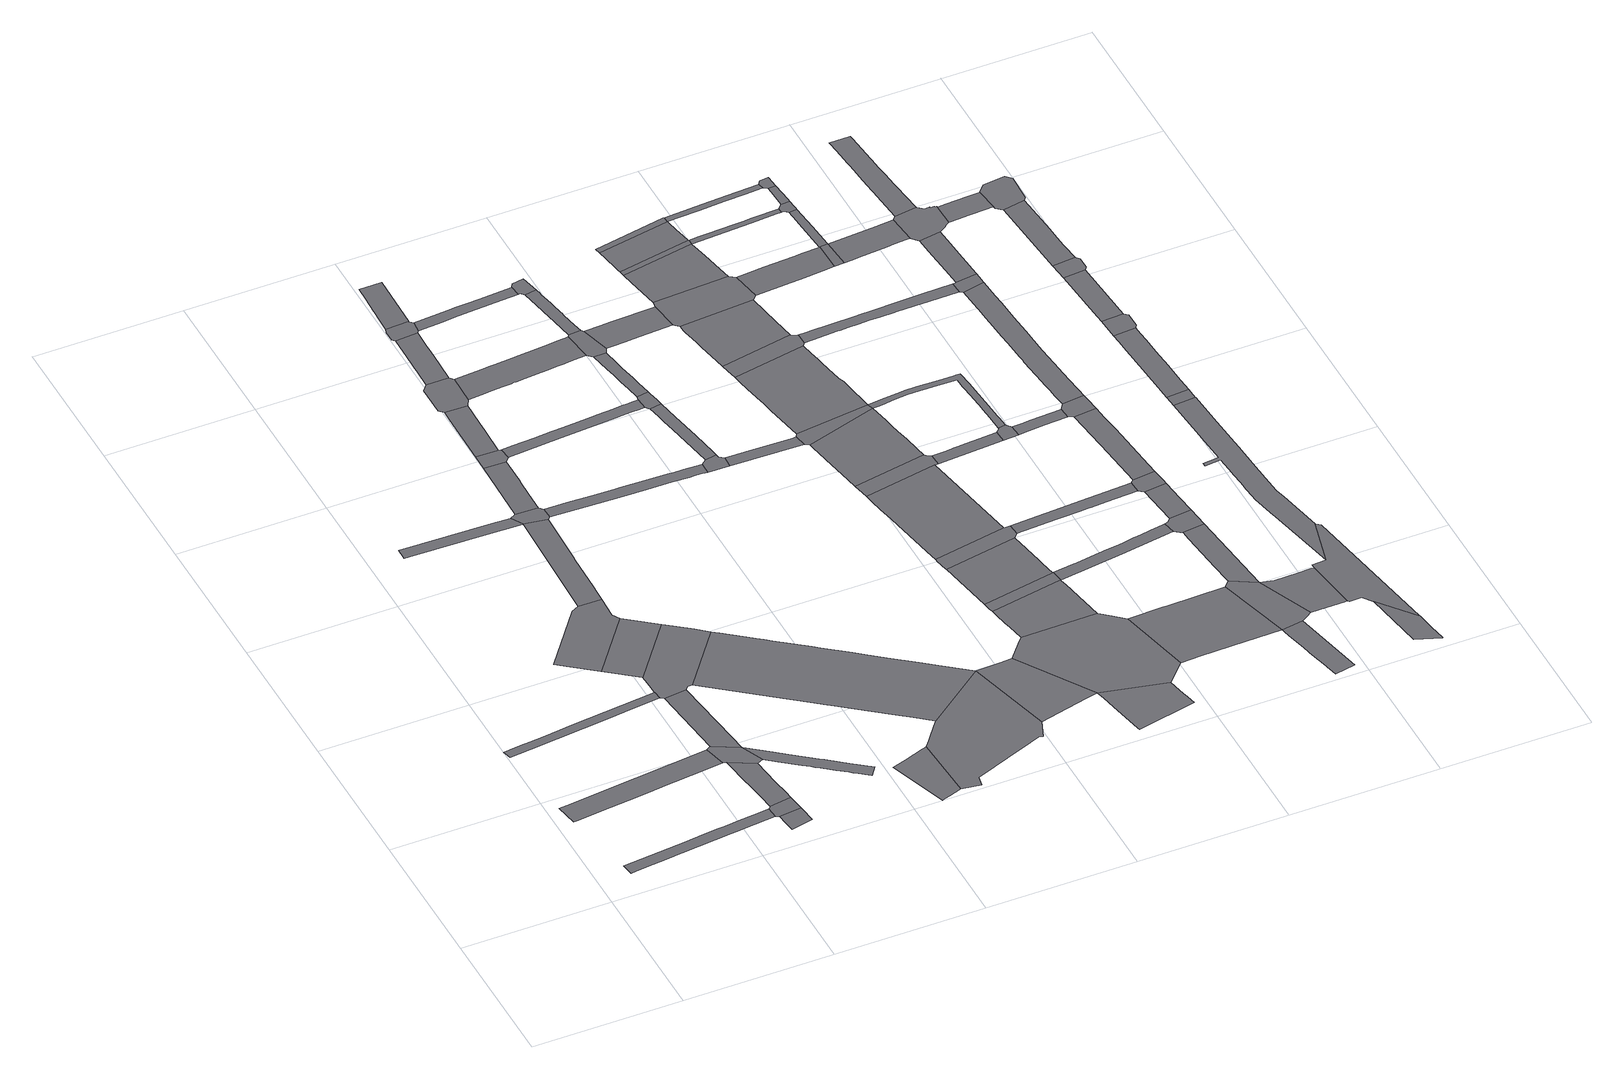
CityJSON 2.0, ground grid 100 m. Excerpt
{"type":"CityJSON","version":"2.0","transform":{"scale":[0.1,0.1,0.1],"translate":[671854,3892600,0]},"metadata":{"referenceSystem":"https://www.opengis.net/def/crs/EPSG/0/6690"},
"CityObjects":{
"road1":{"type":"Road","attributes":{"function":"9","usage":"9","RoadStructureAttribute.widthType":"2","RoadStructureAttribute.width":7.51,"RoadStructureAttribute.sectionType":"1"},"geometry":[{"type":"MultiSurface","lod":"1","boundaries":[[[0,1,2,3,4,5,6,7,8,9,10,11,12,13,14,15,16,17,18,19,20,21,22]]]}]},
"road2":{"type":"Road","attributes":{"function":"9","usage":"9","RoadStructureAttribute.widthType":"2","RoadStructureAttribute.width":14.04,"RoadStructureAttribute.sectionType":"1"},"geometry":[{"type":"MultiSurface","lod":"1","boundaries":[[[23,24,25,26,27,28,29,30,31,32,33,34,35]]]}]},
"road3":{"type":"Road","attributes":{"function":"9","usage":"9","RoadStructureAttribute.widthType":"3","RoadStructureAttribute.width":5.79,"RoadStructureAttribute.sectionType":"1"},"geometry":[{"type":"MultiSurface","lod":"1","boundaries":[[[36,37,38,39,40,41,42,43,44,45,46,47,48]]]}]},
"road4":{"type":"Road","attributes":{"function":"9","usage":"9","RoadStructureAttribute.widthType":"2","RoadStructureAttribute.width":13.91,"RoadStructureAttribute.sectionType":"1"},"geometry":[{"type":"MultiSurface","lod":"1","boundaries":[[[49,50,51,52,53,54,55]]]}]},
"road5":{"type":"Road","attributes":{"function":"9","usage":"9","RoadStructureAttribute.widthType":"9","RoadStructureAttribute.width":-9999,"RoadStructureAttribute.sectionType":"9"},"geometry":[{"type":"MultiSurface","lod":"1","boundaries":[[[56,10,9,55,54,57,58]]]}]},
"road6":{"type":"Road","attributes":{"function":"9","usage":"9","RoadStructureAttribute.widthType":"2","RoadStructureAttribute.width":13.91,"RoadStructureAttribute.sectionType":"1"},"geometry":[{"type":"MultiSurface","lod":"1","boundaries":[[[57,59,60,61,62,63,64,65,66,67,68,58]]]}]},
"road7":{"type":"Road","attributes":{"function":"9","usage":"9","RoadStructureAttribute.widthType":"9","RoadStructureAttribute.width":-9999,"RoadStructureAttribute.sectionType":"9"},"geometry":[{"type":"MultiSurface","lod":"1","boundaries":[[[34,69,63,62,70,71,72,35]]]}]},
"road8":{"type":"Road","attributes":{"function":"9","usage":"9","RoadStructureAttribute.widthType":"9","RoadStructureAttribute.width":-9999,"RoadStructureAttribute.sectionType":"9"},"geometry":[{"type":"MultiSurface","lod":"1","boundaries":[[[73,74,75,76,77,78,79,80]]]}]},
"road9":{"type":"Road","attributes":{"function":"9","usage":"9","RoadStructureAttribute.widthType":"9","RoadStructureAttribute.width":-9999,"RoadStructureAttribute.sectionType":"9"},"geometry":[{"type":"MultiSurface","lod":"1","boundaries":[[[81,72,71,82,83]]]}]},
"road10":{"type":"Road","attributes":{"function":"9","usage":"9","RoadStructureAttribute.widthType":"2","RoadStructureAttribute.width":7.65,"RoadStructureAttribute.sectionType":"1"},"geometry":[{"type":"MultiSurface","lod":"1","boundaries":[[[84,85,86,87,88,89,90,91,92,93,94]]]}]},
"road11":{"type":"Road","attributes":{"function":"9","usage":"9","RoadStructureAttribute.widthType":"1","RoadStructureAttribute.width":45.85,"RoadStructureAttribute.sectionType":"1"},"geometry":[{"type":"MultiSurface","lod":"1","boundaries":[[[80,95,96,97,73]]]}]},
"road12":{"type":"Road","attributes":{"function":"9","usage":"9","RoadStructureAttribute.widthType":"2","RoadStructureAttribute.width":7.23,"RoadStructureAttribute.sectionType":"1"},"geometry":[{"type":"MultiSurface","lod":"1","boundaries":[[[70,98,99,100,101,102,103,104,105,106,107,108,109,110,111,112,113,114,115,116,71]]]}]},
"road13":{"type":"Road","attributes":{"function":"9","usage":"9","RoadStructureAttribute.widthType":"9","RoadStructureAttribute.width":-9999,"RoadStructureAttribute.sectionType":"9"},"geometry":[{"type":"MultiSurface","lod":"1","boundaries":[[[117,118,119,120,96,95,121,122,36,48,123,81,83,124,125,126]]]}]},
"road14":{"type":"Road","attributes":{"function":"9","usage":"9","RoadStructureAttribute.widthType":"2","RoadStructureAttribute.width":14.22,"RoadStructureAttribute.sectionType":"1"},"geometry":[{"type":"MultiSurface","lod":"1","boundaries":[[[127,128,76,75,129,130,131,132,133,134,135,90]]]}]},
"road15":{"type":"Road","attributes":{"function":"9","usage":"9","RoadStructureAttribute.widthType":"9","RoadStructureAttribute.width":-9999,"RoadStructureAttribute.sectionType":"9"},"geometry":[{"type":"MultiSurface","lod":"1","boundaries":[[[135,136,137,138,139,91,90]]]}]},
"road16":{"type":"Road","attributes":{"function":"9","usage":"9","RoadStructureAttribute.widthType":"2","RoadStructureAttribute.width":14.22,"RoadStructureAttribute.sectionType":"1"},"geometry":[{"type":"MultiSurface","lod":"1","boundaries":[[[140,141,139,138,142,143,144,145]]]}]},
"road17":{"type":"Road","attributes":{"function":"9","usage":"9","RoadStructureAttribute.widthType":"9","RoadStructureAttribute.width":-9999,"RoadStructureAttribute.sectionType":"9"},"geometry":[{"type":"MultiSurface","lod":"1","boundaries":[[[146,147,148,149,150,151,152,153,154]]]}]},
"road18":{"type":"Road","attributes":{"function":"9","usage":"9","RoadStructureAttribute.widthType":"9","RoadStructureAttribute.width":-9999,"RoadStructureAttribute.sectionType":"9"},"geometry":[{"type":"MultiSurface","lod":"1","boundaries":[[[155,156,157,140,145,158]]]}]},
"road19":{"type":"Road","attributes":{"function":"9","usage":"9","RoadStructureAttribute.widthType":"2","RoadStructureAttribute.width":14.22,"RoadStructureAttribute.sectionType":"1"},"geometry":[{"type":"MultiSurface","lod":"1","boundaries":[[[159,160,161,162,163,164,165,157,156]]]}]},
"road20":{"type":"Road","attributes":{"function":"9","usage":"9","RoadStructureAttribute.widthType":"9","RoadStructureAttribute.width":-9999,"RoadStructureAttribute.sectionType":"9"},"geometry":[{"type":"MultiSurface","lod":"1","boundaries":[[[162,166,167,168,169,170,171,163]]]}]},
"road21":{"type":"Road","attributes":{"function":"9","usage":"9","RoadStructureAttribute.widthType":"1","RoadStructureAttribute.width":45.85,"RoadStructureAttribute.sectionType":"1"},"geometry":[{"type":"MultiSurface","lod":"1","boundaries":[[[172,173,174,175,176,177,178,179,180,181,182,183,184,185,186,187,117,126,188,189,190,191,192,193,194,195,196]]]}]},
"road22":{"type":"Road","attributes":{"function":"9","usage":"9","RoadStructureAttribute.widthType":"2","RoadStructureAttribute.width":14.41,"RoadStructureAttribute.sectionType":"1"},"geometry":[{"type":"MultiSurface","lod":"1","boundaries":[[[197,198,199,200,201,169,168,202,203,204,205,206]]]}]},
"road23":{"type":"Road","attributes":{"function":"9","usage":"9","RoadStructureAttribute.widthType":"9","RoadStructureAttribute.width":-9999,"RoadStructureAttribute.sectionType":"9"},"geometry":[{"type":"MultiSurface","lod":"1","boundaries":[[[207,208,209,210,211,212,197,206,213]]]}]},
"road24":{"type":"Road","attributes":{"function":"9","usage":"9","RoadStructureAttribute.widthType":"2","RoadStructureAttribute.width":7.75,"RoadStructureAttribute.sectionType":"1"},"geometry":[{"type":"MultiSurface","lod":"1","boundaries":[[[214,215,216,217,218,219,220,221,222,223,137,136,224,225,226,227,228,229,230,231,232,233]]]}]},
"road25":{"type":"Road","attributes":{"function":"9","usage":"9","RoadStructureAttribute.widthType":"2","RoadStructureAttribute.width":14.41,"RoadStructureAttribute.sectionType":"1"},"geometry":[{"type":"MultiSurface","lod":"1","boundaries":[[[234,235,236,237,210,209,238,239]]]}]},
"road26":{"type":"Road","attributes":{"function":"9","usage":"9","RoadStructureAttribute.widthType":"9","RoadStructureAttribute.width":-9999,"RoadStructureAttribute.sectionType":"9"},"geometry":[{"type":"MultiSurface","lod":"1","boundaries":[[[240,241,242,243,244,245,246,247,248,196,195,249,250,151,150,251]]]}]},
"road27":{"type":"Road","attributes":{"function":"9","usage":"9","RoadStructureAttribute.widthType":"2","RoadStructureAttribute.width":7.37,"RoadStructureAttribute.sectionType":"1"},"geometry":[{"type":"MultiSurface","lod":"1","boundaries":[[[252,253,254,255,256,257,258,259,260,261,262,263,264,265,266,267,268,269,270,155,158]]]}]},
"road28":{"type":"Road","attributes":{"function":"9","usage":"9","RoadStructureAttribute.widthType":"1","RoadStructureAttribute.width":19.39,"RoadStructureAttribute.sectionType":"1"},"geometry":[{"type":"MultiSurface","lod":"1","boundaries":[[[271,272,273,274,275,276,277,278,279,167,166,280,281,282,283,284,285,286,287,288,289,290,291,292,293,294,295,296]]]}]},
"road29":{"type":"Road","attributes":{"function":"9","usage":"9","RoadStructureAttribute.widthType":"2","RoadStructureAttribute.width":7.12,"RoadStructureAttribute.sectionType":"1"},"geometry":[{"type":"MultiSurface","lod":"1","boundaries":[[[297,298,299,300,301,302,303,304,305,306,207,213]]]}]},
"road30":{"type":"Road","attributes":{"function":"9","usage":"9","RoadStructureAttribute.widthType":"9","RoadStructureAttribute.width":-9999,"RoadStructureAttribute.sectionType":"9"},"geometry":[{"type":"MultiSurface","lod":"1","boundaries":[[[232,307,308,309,310,311,233]]]}]},
"road31":{"type":"Road","attributes":{"function":"9","usage":"9","RoadStructureAttribute.widthType":"2","RoadStructureAttribute.width":7.54,"RoadStructureAttribute.sectionType":"1"},"geometry":[{"type":"MultiSurface","lod":"1","boundaries":[[[312,313,314,311,310,315,316,317,318,319]]]}]},
"road32":{"type":"Road","attributes":{"function":"1","usage":"9","RoadStructureAttribute.widthType":"1","RoadStructureAttribute.width":35.46,"RoadStructureAttribute.sectionType":"7"},"geometry":[{"type":"MultiSurface","lod":"1","boundaries":[[[320,321,322,323,196,248,324,325,326]]]}]},
"road33":{"type":"Road","attributes":{"function":"9","usage":"9","RoadStructureAttribute.widthType":"9","RoadStructureAttribute.width":-9999,"RoadStructureAttribute.sectionType":"9"},"geometry":[{"type":"MultiSurface","lod":"1","boundaries":[[[318,327,328,329,330,259,258,319]]]}]},
"road34":{"type":"Road","attributes":{"function":"9","usage":"9","RoadStructureAttribute.widthType":"2","RoadStructureAttribute.width":7.54,"RoadStructureAttribute.sectionType":"1"},"geometry":[{"type":"MultiSurface","lod":"1","boundaries":[[[331,332,333,334,335,336,337,338,339,340,341,342,343,330,329]]]}]},
"road35":{"type":"Road","attributes":{"function":"9","usage":"9","RoadStructureAttribute.widthType":"9","RoadStructureAttribute.width":-9999,"RoadStructureAttribute.sectionType":"9"},"geometry":[{"type":"MultiSurface","lod":"1","boundaries":[[[295,338,337,344,345,346,347,296]]]}]},
"road36":{"type":"Road","attributes":{"function":"9","usage":"9","RoadStructureAttribute.widthType":"2","RoadStructureAttribute.width":7.59,"RoadStructureAttribute.sectionType":"1"},"geometry":[{"type":"MultiSurface","lod":"1","boundaries":[[[348,349,350,347,346,351,352,353,354,355,356,357,358,359,360,361,362,363,364]]]}]},
"road37":{"type":"Road","attributes":{"function":"9","usage":"9","RoadStructureAttribute.widthType":"9","RoadStructureAttribute.width":-9999,"RoadStructureAttribute.sectionType":"9"},"geometry":[{"type":"MultiSurface","lod":"1","boundaries":[[[301,365,364,363,366,367,302]]]}]},
"road38":{"type":"Road","attributes":{"function":"9","usage":"9","RoadStructureAttribute.widthType":"2","RoadStructureAttribute.width":7.75,"RoadStructureAttribute.sectionType":"1"},"geometry":[{"type":"MultiSurface","lod":"1","boundaries":[[[368,369,370,371,372,373,308,307]]]}]},
"road39":{"type":"Road","attributes":{"function":"9","usage":"9","RoadStructureAttribute.widthType":"1","RoadStructureAttribute.width":19.39,"RoadStructureAttribute.sectionType":"1"},"geometry":[{"type":"MultiSurface","lod":"1","boundaries":[[[374,375,376,345,344,377,378,379,380,381,382]]]}]},
"road40":{"type":"Road","attributes":{"function":"9","usage":"2","RoadStructureAttribute.widthType":"1","RoadStructureAttribute.width":35.46,"RoadStructureAttribute.sectionType":"1"},"geometry":[{"type":"MultiSurface","lod":"1","boundaries":[[[383,384,385,386,387,388,326,389,390,391,392]]]}]},
"road41":{"type":"Road","attributes":{"function":"9","usage":"9","RoadStructureAttribute.widthType":"9","RoadStructureAttribute.width":-9999,"RoadStructureAttribute.sectionType":"9"},"geometry":[{"type":"MultiSurface","lod":"1","boundaries":[[[393,394,395,396,397,398,399,400,320,326,388,401]]]}]},
"road42":{"type":"Road","attributes":{"function":"1","usage":"2","RoadStructureAttribute.widthType":"1","RoadStructureAttribute.width":35.46,"RoadStructureAttribute.sectionType":"7"},"geometry":[{"type":"MultiSurface","lod":"1","boundaries":[[[397,402,403,404,405,406,407,408,409,398]]]}]},
"road43":{"type":"Road","attributes":{"function":"9","usage":"9","RoadStructureAttribute.widthType":"9","RoadStructureAttribute.width":-9999,"RoadStructureAttribute.sectionType":"9"},"geometry":[{"type":"MultiSurface","lod":"1","boundaries":[[[410,411,412,413,414,415,405,404]]]}]},
"road44":{"type":"Road","attributes":{"function":"1","usage":"2","RoadStructureAttribute.widthType":"1","RoadStructureAttribute.width":35.46,"RoadStructureAttribute.sectionType":"7"},"geometry":[{"type":"MultiSurface","lod":"1","boundaries":[[[411,416,417,418,419,420,421,412]]]}]},
"road45":{"type":"Road","attributes":{"function":"9","usage":"9","RoadStructureAttribute.widthType":"9","RoadStructureAttribute.width":-9999,"RoadStructureAttribute.sectionType":"9"},"geometry":[{"type":"MultiSurface","lod":"1","boundaries":[[[422,423,424,425,421,420,426,427,428]]]}]},
"road46":{"type":"Road","attributes":{"function":"1","usage":"2","RoadStructureAttribute.widthType":"1","RoadStructureAttribute.width":35.46,"RoadStructureAttribute.sectionType":"7"},"geometry":[{"type":"MultiSurface","lod":"1","boundaries":[[[422,429,430,431,432,433,434,435,436,437,423]]]}]},
"road47":{"type":"Road","attributes":{"function":"9","usage":"9","RoadStructureAttribute.widthType":"9","RoadStructureAttribute.width":-9999,"RoadStructureAttribute.sectionType":"9"},"geometry":[{"type":"MultiSurface","lod":"1","boundaries":[[[438,430,429,439,440,441,442,443]]]}]},
"road48":{"type":"Road","attributes":{"function":"1","usage":"2","RoadStructureAttribute.widthType":"1","RoadStructureAttribute.width":35.46,"RoadStructureAttribute.sectionType":"7"},"geometry":[{"type":"MultiSurface","lod":"1","boundaries":[[[444,445,446,447,448,449,450,451,452,453,454,455,438,443]]]}]},
"road49":{"type":"Road","attributes":{"function":"9","usage":"9","RoadStructureAttribute.widthType":"9","RoadStructureAttribute.width":-9999,"RoadStructureAttribute.sectionType":"9"},"geometry":[{"type":"MultiSurface","lod":"1","boundaries":[[[451,450,456,457,370,369]]]}]},
"road50":{"type":"Road","attributes":{"function":"9","usage":"9","RoadStructureAttribute.widthType":"1","RoadStructureAttribute.width":35.46,"RoadStructureAttribute.sectionType":"1"},"geometry":[{"type":"MultiSurface","lod":"1","boundaries":[[[458,459,460,461,462,463,464,465,466,467,457,456,468,469,470,471,472,473,474,475,476,477,478,479,480,481,482]]]}]},
"road51":{"type":"Road","attributes":{"function":"9","usage":"9","RoadStructureAttribute.widthType":"9","RoadStructureAttribute.width":-9999,"RoadStructureAttribute.sectionType":"9"},"geometry":[{"type":"MultiSurface","lod":"1","boundaries":[[[483,484,485,486,458,482,487,488]]]}]},
"road52":{"type":"Road","attributes":{"function":"1","usage":"2","RoadStructureAttribute.widthType":"1","RoadStructureAttribute.width":35.46,"RoadStructureAttribute.sectionType":"7"},"geometry":[{"type":"MultiSurface","lod":"1","boundaries":[[[489,490,491,492,493,494,495,496,497,498,499,485,484]]]}]},
"road53":{"type":"Road","attributes":{"function":"9","usage":"9","RoadStructureAttribute.widthType":"9","RoadStructureAttribute.width":-9999,"RoadStructureAttribute.sectionType":"9"},"geometry":[{"type":"MultiSurface","lod":"1","boundaries":[[[491,490,500,501,502,503,504,374,382]]]}]},
"road54":{"type":"Road","attributes":{"function":"9","usage":"2","RoadStructureAttribute.widthType":"1","RoadStructureAttribute.width":35.46,"RoadStructureAttribute.sectionType":"1"},"geometry":[{"type":"MultiSurface","lod":"1","boundaries":[[[505,503,502,506,507,508,509,510,511,512,513]]]}]},
"road55":{"type":"Road","attributes":{"function":"9","usage":"9","RoadStructureAttribute.widthType":"9","RoadStructureAttribute.width":-9999,"RoadStructureAttribute.sectionType":"9"},"geometry":[{"type":"MultiSurface","lod":"1","boundaries":[[[512,514,515,516,517,513]]]}]},
"road56":{"type":"Road","attributes":{"function":"9","usage":"2","RoadStructureAttribute.widthType":"1","RoadStructureAttribute.width":35.46,"RoadStructureAttribute.sectionType":"1"},"geometry":[{"type":"MultiSurface","lod":"1","boundaries":[[[518,519,520,521,522,523,524,525,526,516,515]]]}]},
"road57":{"type":"Road","attributes":{"function":"9","usage":"9","RoadStructureAttribute.widthType":"9","RoadStructureAttribute.width":-9999,"RoadStructureAttribute.sectionType":"9"},"geometry":[{"type":"MultiSurface","lod":"1","boundaries":[[[521,527,528,529,530,522]]]}]},
"road58":{"type":"Road","attributes":{"function":"1","usage":"9","RoadStructureAttribute.widthType":"1","RoadStructureAttribute.width":35.46,"RoadStructureAttribute.sectionType":"7"},"geometry":[{"type":"MultiSurface","lod":"1","boundaries":[[[531,532,533,393,401,534,535,536,537]]]}]},
"road59":{"type":"Road","attributes":{"function":"9","usage":"9","RoadStructureAttribute.widthType":"2","RoadStructureAttribute.width":7.4,"RoadStructureAttribute.sectionType":"1"},"geometry":[{"type":"MultiSurface","lod":"1","boundaries":[[[538,539,540,541,542,543,544,545,546,441,440,547,548]]]}]},
"road60":{"type":"Road","attributes":{"function":"9","usage":"9","RoadStructureAttribute.widthType":"2","RoadStructureAttribute.width":7.59,"RoadStructureAttribute.sectionType":"1"},"geometry":[{"type":"MultiSurface","lod":"1","boundaries":[[[549,550,551,552,553,554,555,556,557,558,559,560,561,562,563,564,410,404]]]}]},
"road61":{"type":"Road","attributes":{"function":"9","usage":"9","RoadStructureAttribute.widthType":"3","RoadStructureAttribute.width":4.46,"RoadStructureAttribute.sectionType":"1"},"geometry":[{"type":"MultiSurface","lod":"1","boundaries":[[[450,565,566,567,568,569,570,571,572,573,574,575,576,577,578,579,580,581,582,583,584,585,586,587,588,589,590,591,592,593,594,595,596,597,598,456]]]}]},
"road62":{"type":"Road","attributes":{"function":"9","usage":"9","RoadStructureAttribute.widthType":"2","RoadStructureAttribute.width":7.61,"RoadStructureAttribute.sectionType":"1"},"geometry":[{"type":"MultiSurface","lod":"1","boundaries":[[[599,600,427,426,601,602,603,604,605,606,607,608]]]}]},
"road63":{"type":"Road","attributes":{"function":"9","usage":"9","RoadStructureAttribute.widthType":"1","RoadStructureAttribute.width":19.69,"RoadStructureAttribute.sectionType":"1"},"geometry":[{"type":"MultiSurface","lod":"1","boundaries":[[[500,609,610,611,612,613,614,615,616,617,618,619,620,501]]]}]},
"road64":{"type":"Road","attributes":{"function":"9","usage":"9","RoadStructureAttribute.widthType":"9","RoadStructureAttribute.width":-9999,"RoadStructureAttribute.sectionType":"9"},"geometry":[{"type":"MultiSurface","lod":"1","boundaries":[[[547,621,622,582,581,623,548]]]}]},
"road65":{"type":"Road","attributes":{"function":"9","usage":"9","RoadStructureAttribute.widthType":"4","RoadStructureAttribute.width":3.59,"RoadStructureAttribute.sectionType":"1"},"geometry":[{"type":"MultiSurface","lod":"1","boundaries":[[[512,624,625,626,627,628,629,630,631,632,633,634,635,636,637,638,514]]]}]},
"road66":{"type":"Road","attributes":{"function":"9","usage":"9","RoadStructureAttribute.widthType":"2","RoadStructureAttribute.width":14.44,"RoadStructureAttribute.sectionType":"1"},"geometry":[{"type":"MultiSurface","lod":"1","boundaries":[[[639,640,641,642,643,644,645,646,647,648,649,650,651,537]]]}]},
"road67":{"type":"Road","attributes":{"function":"9","usage":"9","RoadStructureAttribute.widthType":"4","RoadStructureAttribute.width":3.83,"RoadStructureAttribute.sectionType":"1"},"geometry":[{"type":"MultiSurface","lod":"1","boundaries":[[[652,653,654,655,527,521,656,657,658,659,660,661,662,663,664]]]}]},
"road68":{"type":"Road","attributes":{"function":"9","usage":"9","RoadStructureAttribute.widthType":"9","RoadStructureAttribute.width":-9999,"RoadStructureAttribute.sectionType":"9"},"geometry":[{"type":"MultiSurface","lod":"1","boundaries":[[[651,665,666,667,668,669,670,531,537]]]}]},
"road69":{"type":"Road","attributes":{"function":"9","usage":"9","RoadStructureAttribute.widthType":"2","RoadStructureAttribute.width":7.38,"RoadStructureAttribute.sectionType":"1"},"geometry":[{"type":"MultiSurface","lod":"1","boundaries":[[[671,672,673,674,675,676,677,678,679,680,681,682,683,684,685,686,687,688,689,690,691,692,693,488,487]]]}]},
"road70":{"type":"Road","attributes":{"function":"9","usage":"9","RoadStructureAttribute.widthType":"1","RoadStructureAttribute.width":15.03,"RoadStructureAttribute.sectionType":"1"},"geometry":[{"type":"MultiSurface","lod":"1","boundaries":[[[694,695,696,697,698,699,700,670,669]]]}]},
"road71":{"type":"Road","attributes":{"function":"9","usage":"9","RoadStructureAttribute.widthType":"2","RoadStructureAttribute.width":7.4,"RoadStructureAttribute.sectionType":"1"},"geometry":[{"type":"MultiSurface","lod":"1","boundaries":[[[701,702,703,622,621,704,705,706]]]}]},
"road72":{"type":"Road","attributes":{"function":"9","usage":"9","RoadStructureAttribute.widthType":"9","RoadStructureAttribute.width":-9999,"RoadStructureAttribute.sectionType":"9"},"geometry":[{"type":"MultiSurface","lod":"1","boundaries":[[[707,552,551,708,696,695,709,710]]]}]},
"road73":{"type":"Road","attributes":{"function":"9","usage":"9","RoadStructureAttribute.widthType":"1","RoadStructureAttribute.width":15.03,"RoadStructureAttribute.sectionType":"1"},"geometry":[{"type":"MultiSurface","lod":"1","boundaries":[[[709,711,712,713,714,710]]]}]},
"road74":{"type":"Road","attributes":{"function":"9","usage":"9","RoadStructureAttribute.widthType":"9","RoadStructureAttribute.width":-9999,"RoadStructureAttribute.sectionType":"9"},"geometry":[{"type":"MultiSurface","lod":"1","boundaries":[[[715,614,613,716]]]}]},
"road75":{"type":"Road","attributes":{"function":"9","usage":"9","RoadStructureAttribute.widthType":"9","RoadStructureAttribute.width":-9999,"RoadStructureAttribute.sectionType":"9"},"geometry":[{"type":"MultiSurface","lod":"1","boundaries":[[[713,712,717,718,719,720,599,608]]]}]},
"road76":{"type":"Road","attributes":{"function":"9","usage":"9","RoadStructureAttribute.widthType":"1","RoadStructureAttribute.width":35.46,"RoadStructureAttribute.sectionType":"7"},"geometry":[{"type":"MultiSurface","lod":"1","boundaries":[[[668,721,722,723,724,725,726,727,669]]]}]},
"road77":{"type":"Road","attributes":{"function":"9","usage":"9","RoadStructureAttribute.widthType":"3","RoadStructureAttribute.width":5.84,"RoadStructureAttribute.sectionType":"1"},"geometry":[{"type":"MultiSurface","lod":"1","boundaries":[[[728,729,730,731,614,715,732,733,734,735]]]}]},
"road78":{"type":"Road","attributes":{"function":"9","usage":"9","RoadStructureAttribute.widthType":"9","RoadStructureAttribute.width":-9999,"RoadStructureAttribute.sectionType":"9"},"geometry":[{"type":"MultiSurface","lod":"1","boundaries":[[[736,735,734,737,738,739,740,630,629]]]}]},
"road79":{"type":"Road","attributes":{"function":"9","usage":"9","RoadStructureAttribute.widthType":"1","RoadStructureAttribute.width":15.03,"RoadStructureAttribute.sectionType":"1"},"geometry":[{"type":"MultiSurface","lod":"1","boundaries":[[[741,742,743,744,745,746,747,748,720,719]]]}]},
"road80":{"type":"Road","attributes":{"function":"9","usage":"9","RoadStructureAttribute.widthType":"3","RoadStructureAttribute.width":5.84,"RoadStructureAttribute.sectionType":"1"},"geometry":[{"type":"MultiSurface","lod":"1","boundaries":[[[739,749,750,751,752,740]]]}]},
"road81":{"type":"Road","attributes":{"function":"9","usage":"9","RoadStructureAttribute.widthType":"9","RoadStructureAttribute.width":-9999,"RoadStructureAttribute.sectionType":"9"},"geometry":[{"type":"MultiSurface","lod":"1","boundaries":[[[750,753,754,652,664,751]]]}]},
"road82":{"type":"Road","attributes":{"function":"9","usage":"9","RoadStructureAttribute.widthType":"9","RoadStructureAttribute.width":-9999,"RoadStructureAttribute.sectionType":"9"},"geometry":[{"type":"MultiSurface","lod":"1","boundaries":[[[755,746,745,756,757,758,701,706]]]}]},
"road83":{"type":"Road","attributes":{"function":"9","usage":"9","RoadStructureAttribute.widthType":"1","RoadStructureAttribute.width":19.69,"RoadStructureAttribute.sectionType":"1"},"geometry":[{"type":"MultiSurface","lod":"1","boundaries":[[[759,760,761,762,763,764,765,766,767,768,769,715,716]]]}]},
"road84":{"type":"Road","attributes":{"function":"9","usage":"9","RoadStructureAttribute.widthType":"1","RoadStructureAttribute.width":15.03,"RoadStructureAttribute.sectionType":"1"},"geometry":[{"type":"MultiSurface","lod":"1","boundaries":[[[770,771,772,773,774,775,776,777,778,779,780,781,782,783,784,785,786,787,758,757,788,789,790,791,792,793,794,795,796,797,798,799,800,801,802]]]}]},
"road85":{"type":"Road","attributes":{"function":"9","usage":"9","RoadStructureAttribute.widthType":"1","RoadStructureAttribute.width":15.15,"RoadStructureAttribute.sectionType":"1"},"geometry":[{"type":"MultiSurface","lod":"1","boundaries":[[[803,804,805,806,807,808,809,810]]]}]},
"road86":{"type":"Road","attributes":{"function":"9","usage":"9","RoadStructureAttribute.widthType":"9","RoadStructureAttribute.width":-9999,"RoadStructureAttribute.sectionType":"9"},"geometry":[{"type":"MultiSurface","lod":"1","boundaries":[[[809,808,811,812,813,814,815,724,723,816,817,818]]]}]},
"road87":{"type":"Road","attributes":{"function":"9","usage":"9","RoadStructureAttribute.widthType":"9","RoadStructureAttribute.width":-9999,"RoadStructureAttribute.sectionType":"9"},"geometry":[{"type":"MultiSurface","lod":"1","boundaries":[[[683,770,802,819,820,821,822,823,684]]]}]},
"road88":{"type":"Road","attributes":{"function":"9","usage":"9","RoadStructureAttribute.widthType":"9","RoadStructureAttribute.width":-9999,"RoadStructureAttribute.sectionType":"9"},"geometry":[{"type":"MultiSurface","lod":"1","boundaries":[[[824,825,826,827,828,829,830,831,832,833,834,835,836,837,838,839,840,841,813,812,842,843,844,845,846,847,848,849,850]]]}]},
"road89":{"type":"Road","attributes":{"function":"9","usage":"9","RoadStructureAttribute.widthType":"1","RoadStructureAttribute.width":15.03,"RoadStructureAttribute.sectionType":"1"},"geometry":[{"type":"MultiSurface","lod":"1","boundaries":[[[851,852,853,854,855,856,857,858,822,821]]]}]},
"road90":{"type":"Road","attributes":{"function":"9","usage":"9","RoadStructureAttribute.widthType":"9","RoadStructureAttribute.width":-9999,"RoadStructureAttribute.sectionType":"9"},"geometry":[{"type":"MultiSurface","lod":"1","boundaries":[[[765,856,855,859,860,861,862,863,864,865,866,867,868,869,870,871,766]]]}]},
"road91":{"type":"Road","attributes":{"function":"9","usage":"9","RoadStructureAttribute.widthType":"2","RoadStructureAttribute.width":13.7,"RoadStructureAttribute.sectionType":"1"},"geometry":[{"type":"MultiSurface","lod":"1","boundaries":[[[872,873,874,875,876,877,878,879,880,881,882,871,870,883,884,885,886,887,888,889,890,891]]]}]},
"road92":{"type":"Road","attributes":{"function":"9","usage":"9","RoadStructureAttribute.widthType":"9","RoadStructureAttribute.width":-9999,"RoadStructureAttribute.sectionType":"9"},"geometry":[{"type":"MultiSurface","lod":"1","boundaries":[[[892,893,894,824,850]]]}]},
"road93":{"type":"Road","attributes":{"function":"9","usage":"9","RoadStructureAttribute.widthType":"1","RoadStructureAttribute.width":15.31,"RoadStructureAttribute.sectionType":"1"},"geometry":[{"type":"MultiSurface","lod":"1","boundaries":[[[895,896,897,898,899,900,901,902,903,904,905,906,893,892,907]]]}]},
"road94":{"type":"Road","attributes":{"function":"9","usage":"9","RoadStructureAttribute.widthType":"9","RoadStructureAttribute.width":-9999,"RoadStructureAttribute.sectionType":"9"},"geometry":[{"type":"MultiSurface","lod":"1","boundaries":[[[908,902,901,909,910,911,912]]]}]},
"road95":{"type":"Road","attributes":{"function":"9","usage":"9","RoadStructureAttribute.widthType":"1","RoadStructureAttribute.width":19.69,"RoadStructureAttribute.sectionType":"7"},"geometry":[{"type":"MultiSurface","lod":"1","boundaries":[[[913,914,915,916,862,861,917,918,919,920,921]]]}]},
"road96":{"type":"Road","attributes":{"function":"9","usage":"9","RoadStructureAttribute.widthType":"1","RoadStructureAttribute.width":15.31,"RoadStructureAttribute.sectionType":"1"},"geometry":[{"type":"MultiSurface","lod":"1","boundaries":[[[911,922,923,924,912]]]}]},
"road97":{"type":"Road","attributes":{"function":"9","usage":"9","RoadStructureAttribute.widthType":"9","RoadStructureAttribute.width":-9999,"RoadStructureAttribute.sectionType":"9"},"geometry":[{"type":"MultiSurface","lod":"1","boundaries":[[[925,926,923,922,927,928]]]}]},
"road98":{"type":"Road","attributes":{"function":"9","usage":"9","RoadStructureAttribute.widthType":"1","RoadStructureAttribute.width":15.31,"RoadStructureAttribute.sectionType":"1"},"geometry":[{"type":"MultiSurface","lod":"1","boundaries":[[[926,925,929,930,931,932,933,934,935]]]}]},
"road99":{"type":"Road","attributes":{"function":"9","usage":"9","RoadStructureAttribute.widthType":"9","RoadStructureAttribute.width":-9999,"RoadStructureAttribute.sectionType":"9"},"geometry":[{"type":"MultiSurface","lod":"1","boundaries":[[[936,937,938,939,913,921,940,941,935,934]]]}]}
},
"vertices":[
[248,193,0],[328,202,0],[417,211,0],[478,218,0],[522,222,0],[572,228,0],[916,264,0],[954,268,0],[1014,274,0],[1221,296,0],[1213,376,0],[1109,365,0],[1009,354,0],[907,343,0],[855,338,0],[840,336,0],[788,331,0],[669,318,0],[599,311,0],[581,309,0],[395,289,0],[208,270,0],[217,190,0],
[365,940,0],[138,915,0],[82,910,0],[109,762,0],[139,765,0],[304,783,0],[552,810,0],[664,822,0],[724,828,0],[810,838,0],[927,850,0],[1146,874,0],[1109,1021,0],
[1052,1633,0],[480,1570,0],[294,1550,0],[187,1539,0],[122,1532,0],[44,1523,0],[2,1519,0],[16,1459,0],[126,1472,0],[161,1475,0],[713,1535,0],[816,1547,0],[1059,1573,0],
[1251,222,0],[1261,144,0],[1408,178,0],[1401,225,0],[1400,240,0],[1392,301,0],[1243,282,0],
[1221,377,0],[1377,412,0],[1232,393,0],
[1370,471,0],[1356,576,0],[1343,682,0],[1330,779,0],[1167,866,0],[1172,828,0],[1194,675,0],[1197,652,0],[1201,629,0],[1220,495,0],
[1164,867,0],[1374,800,0],[1306,953,0],[1143,1044,0],
[1154,2337,0],[1125,2386,0],[1130,2537,0],[976,2541,0],[925,2516,0],[617,2123,0],[697,2060,0],[846,1943,0],
[1083,1555,0],[1293,1065,0],[1231,1572,0],
[256,3383,0],[619,3374,0],[811,3369,0],[906,3367,0],[985,3365,0],[998,3364,0],[1001,3364,0],[956,3445,0],[835,3449,0],[226,3464,0],[224,3384,0],
[1047,1786,0],[1355,2180,0],[1220,2285,0],
[1404,776,0],[1421,763,0],[1450,741,0],[1566,651,0],[1609,617,0],[1627,603,0],[1639,594,0],[1730,523,0],[1793,475,0],[1812,460,0],[1822,452,0],[1903,390,0],[1951,453,0],[1828,549,0],[1705,643,0],[1697,650,0],[1532,778,0],[1456,836,0],[1309,951,0],
[1594,1993,0],[1552,2026,0],[1513,2057,0],[1410,2137,0],[1050,1703,0],[1052,1636,0],[1082,1561,0],[1244,1588,0],[1254,1600,0],[1285,1600,0],
[997,3217,0],[983,2752,0],[1132,2599,0],[1134,2670,0],[1141,2932,0],[1142,2965,0],[1143,3008,0],[1149,3221,0],[1153,3341,0],
[1172,3356,0],[1169,3435,0],[1144,3463,0],[994,3464,0],
[1003,3927,0],[997,3639,0],[1147,3612,0],[1149,3709,0],[1149,3740,0],[1153,3925,0],
[2187,4,0],[2192,5,0],[2215,14,0],[2244,23,0],[2329,53,0],[2309,490,0],[2280,480,0],[2146,434,0],[2049,400,0],
[1170,4035,0],[1155,4041,0],[1005,4043,0],[1180,3956,0],
[1158,4238,0],[1159,4309,0],[1161,4424,0],[1163,4488,0],[1013,4492,0],[1011,4418,0],[1008,4231,0],
[1188,4537,0],[1193,4739,0],[1171,4769,0],[1021,4766,0],[983,4724,0],[984,4521,0],
[2807,1045,0],[2743,1095,0],[2692,1134,0],[2615,1195,0],[2562,1236,0],[2460,1316,0],[2410,1355,0],[2333,1415,0],[2275,1460,0],[2121,1581,0],[2081,1612,0],[1889,1763,0],[1848,1795,0],[1811,1824,0],[1764,1860,0],[1634,1962,0],[1759,1229,0],[1874,1140,0],[1921,1103,0],[1991,1048,0],[2135,935,0],[2285,818,0],[2355,764,0],[2461,680,0],[2872,994,0],
[1026,5208,0],[1024,5043,0],[1023,4976,0],[1023,4946,0],[1023,4894,0],[1174,5003,0],[1174,5024,0],[1175,5100,0],[1175,5176,0],[1176,5219,0],
[1194,5315,0],[1172,5336,0],[1172,5337,0],[1018,5332,0],[1011,5306,0],[1009,5227,0],[1188,5237,0],
[2081,3409,0],[2019,3411,0],[1977,3412,0],[1763,3418,0],[1736,3419,0],[1691,3420,0],[1666,3421,0],[1639,3422,0],[1513,3425,0],[1321,3431,0],[1405,3349,0],[1649,3342,0],[1805,3337,0],[1970,3333,0],[2083,3330,0],[2119,3329,0],[2166,3327,0],[2184,3327,0],[2199,3326,0],[2201,3406,0],
[1028,5636,0],[1024,5513,0],[1023,5491,0],[1022,5450,0],[1181,5731,0],[1031,5729,0],
[2473,103,0],[2539,127,0],[2605,152,0],[2678,179,0],[2703,189,0],[2888,258,0],[2963,286,0],[2981,279,0],[3029,400,0],[2379,578,0],[2344,534,0],[2458,32,0],
[1540,3982,0],[1699,3994,0],[1915,4010,0],[1988,4015,0],[2026,4018,0],[2068,4021,0],[2114,4025,0],[2107,4105,0],[2066,4102,0],[2033,4099,0],[2000,4097,0],[1941,4092,0],[1833,4084,0],[1763,4079,0],[1698,4074,0],[1593,4066,0],[1515,4061,0],[1400,4052,0],[1253,4041,0],
[1910,4797,0],[1812,4789,0],[1612,4773,0],[1595,4772,0],[1502,4764,0],[1464,4761,0],[1451,4760,0],[1443,4759,0],[1379,4754,0],[1224,4540,0],[1306,4547,0],[1356,4551,0],[1421,4556,0],[1484,4561,0],[1502,4563,0],[1518,4564,0],[1546,4566,0],[1554,4567,0],[1607,4571,0],[1755,4583,0],[1807,4588,0],[1847,4591,0],[1857,4592,0],[1925,4597,0],[1999,4603,0],[1976,4803,0],
[1358,5249,0],[1435,5254,0],[1586,5265,0],[1766,5277,0],[1870,5285,0],[1865,5359,0],[1686,5348,0],[1582,5341,0],[1490,5335,0],[1428,5331,0],
[2346,3323,0],[2348,3400,0],[2319,3427,0],[2315,3449,0],[2237,3435,0],
[2152,3913,0],[2163,3854,0],[2178,3764,0],[2309,3483,0],[2278,3662,0],[2242,3867,0],[2216,4011,0],[2137,3998,0],
[3117,1003,0],[3032,1000,0],[3005,999,0],[2892,994,0],[3220,447,0],[3370,485,0],[3444,503,0],
[2208,4058,0],[2195,4129,0],[2193,4143,0],[2114,4129,0],
[2183,4197,0],[2176,4239,0],[2172,4262,0],[2165,4298,0],[2145,4412,0],[2135,4472,0],[2117,4574,0],[2035,4574,0],[2048,4500,0],[2059,4439,0],[2072,4366,0],[2084,4298,0],[2098,4218,0],
[2136,4610,0],[2082,4811,0],[2067,4825,0],[1987,4820,0],
[1928,5145,0],[1951,5018,0],[1961,4964,0],[2055,4893,0],[2047,4933,0],[2046,4940,0],[2036,5000,0],[2034,5009,0],[2029,5037,0],[2026,5053,0],[2019,5089,0],[2012,5130,0],[2006,5166,0],[1995,5223,0],[1992,5242,0],[1986,5276,0],[1907,5264,0],
[1886,5286,0],[1958,5402,0],[1880,5385,0],
[2491,3319,0],[2832,3311,0],[2816,3392,0],[2789,3393,0],[2676,3395,0],[2481,3398,0],
[2563,4834,0],[2263,4820,0],[2200,4816,0],[2185,4613,0],[2264,4617,0],[2273,4618,0],[2292,4619,0],[2366,4623,0],[2586,4636,0],
[3929,177,0],[3915,243,0],[3907,280,0],[3906,285,0],[3899,318,0],[3881,403,0],[3457,444,0],[3478,342,0],[3527,109,0],[3531,91,0],
[3896,1039,0],[3870,1061,0],[3834,1093,0],[3822,1103,0],[3753,1163,0],[3247,1155,0],[3236,1142,0],[3208,1110,0],[4011,540,0],
[3696,1483,0],[3687,1529,0],[3687,1531,0],[3195,1443,0],[3206,1379,0],[3214,1334,0],[3217,1320,0],[3227,1266,0],
[3675,1612,0],[3672,1612,0],[3180,1521,0],[3182,1514,0],[3186,1491,0],[3190,1470,0],
[3652,1724,0],[3645,1765,0],[3637,1806,0],[3622,1887,0],[3603,1997,0],[3111,1908,0],
[3582,2108,0],[3090,2020,0],[3093,2002,0],[3109,1919,0],[3631,2030,0],[3626,2111,0],[3585,2109,0],
[3456,2806,0],[2964,2718,0],[2966,2709,0],[2976,2649,0],[2987,2590,0],[2998,2528,0],[2999,2521,0],[3042,2288,0],[3084,2056,0],
[2943,2831,0],[3459,2807,0],[3479,2808,0],[3474,2889,0],[3446,2911,0],[3435,2920,0],
[3422,2995,0],[3404,3094,0],[3388,3181,0],[3376,3247,0],[3372,3269,0],[3365,3306,0],[3342,3435,0],[2859,3290,0],[2866,3258,0],[2900,3071,0],[2930,2906,0],[2930,2905,0],
[3329,3477,0],[2830,3415,0],
[2718,4042,0],[2732,3962,0],[2736,3941,0],[2737,3936,0],[2741,3913,0],[2757,3822,0],[2771,3747,0],[2777,3712,0],[2783,3679,0],[2783,3675,0],[3317,3558,0],[3309,3610,0],[3307,3621,0],[3299,3674,0],[3296,3691,0],[3290,3733,0],[3275,3771,0],[3263,3837,0],[3257,3867,0],[3251,3905,0],[3247,3926,0],[3236,3985,0],[3230,4020,0],[3225,4048,0],[3210,4130,0],
[3215,4234,0],[3183,4255,0],[2695,4168,0],[2705,4111,0],[3228,4155,0],[3225,4234,0],
[3158,4406,0],[3119,4640,0],[2620,4606,0],[2623,4567,0],[2627,4544,0],[2641,4469,0],[2643,4456,0],[2644,4451,0],[2645,4446,0],[2657,4378,0],[2685,4226,0],
[3152,4673,0],[3116,4870,0],[3075,4899,0],[2570,4874,0],[2567,4846,0],
[2530,5090,0],[3067,4942,0],[3059,4982,0],[3049,5032,0],[3030,5132,0],[3018,5199,0],[3006,5258,0],[3006,5261,0],[2516,5171,0],
[3004,5300,0],[3001,5300,0],[2509,5210,0],[2512,5194,0],
[2990,5356,0],[2978,5416,0],[2961,5505,0],[2960,5508,0],[2474,5421,0],[2486,5353,0],[2489,5333,0],[2497,5284,0],[2506,5225,0],
[2958,5548,0],[2957,5548,0],[2954,5548,0],[2467,5461,0],
[4549,1056,0],[4160,1046,0],[4136,1046,0],[4147,543,0],[4446,549,0],[4686,554,0],[4689,554,0],
[3832,2913,0],[3805,2911,0],[3756,2908,0],[3673,2902,0],[3649,2901,0],[3646,2900,0],[3624,2899,0],[3592,2897,0],[3556,2894,0],[3923,2839,0],[3917,2919,0],
[3690,1532,0],[4122,1594,0],[4484,1648,0],[4468,1734,0],[4454,1731,0],[4372,1716,0],[4350,1712,0],[4272,1699,0],[4251,1696,0],[4170,1683,0],[4120,1675,0],[4110,1673,0],[4058,1666,0],[3944,1650,0],[3841,1635,0],[3819,1632,0],
[3360,3437,0],[3390,3440,0],[3432,3445,0],[3496,3452,0],[3568,3460,0],[3584,3462,0],[3662,3461,0],[3806,3459,0],[3909,3457,0],[3914,3386,0],[3923,3281,0],[3924,3266,0],[3929,3192,0],[3930,3171,0],[3935,3104,0],[3938,3064,0],[3945,2955,0],[3992,2959,0],[3987,3033,0],[3985,3056,0],[3980,3131,0],[3969,3282,0],[3966,3331,0],[3965,3355,0],[3962,3398,0],[3950,3499,0],[3923,3499,0],[3907,3500,0],[3808,3501,0],[3667,3503,0],[3585,3504,0],[3534,3499,0],[3450,3490,0],[3352,3479,0],
[4447,2160,0],[4112,2140,0],[3793,2039,0],[3898,2045,0],[3930,2047,0],[4057,2054,0],[4112,2057,0],[4137,2058,0],[4239,2064,0],[4453,2077,0],
[3359,4684,0],[3385,4686,0],[3456,4692,0],[3608,4704,0],[3688,4711,0],[3685,4910,0],[3682,4910,0],[3564,4901,0],[3511,4898,0],[3376,4888,0],[3308,4884,0],[3208,4877,0],
[4027,2846,0],[4021,2926,0],[3946,2947,0],
[3009,5261,0],[3297,5278,0],[3345,5280,0],[3412,5284,0],[3580,5294,0],[3614,5295,0],[3612,5330,0],[3436,5322,0],[3372,5318,0],[3293,5314,0],[3236,5312,0],[3184,5309,0],[3168,5308,0],[3146,5307,0],[3077,5304,0],
[4690,551,0],[4694,534,0],[4694,531,0],[4704,487,0],[4721,416,0],[4736,352,0],[4748,298,0],[4760,247,0],[4779,164,0],[4787,130,0],[4805,52,0],[4944,79,0],[4836,575,0],
[3602,5585,0],[3388,5573,0],[3273,5566,0],[2997,5550,0],[2963,5508,0],[3160,5520,0],[3228,5524,0],[3237,5524,0],[3322,5529,0],[3359,5531,0],[3497,5539,0],[3573,5544,0],[3609,5546,0],
[4846,583,0],[4887,608,0],[4902,620,0],[4911,627,0],[4749,1006,0],[4588,1097,0],
[3287,4158,0],[3455,4166,0],[3471,4167,0],[3525,4170,0],[3600,4173,0],[3665,4177,0],[3744,4175,0],[3827,4176,0],[3863,4177,0],[3886,4177,0],[3968,4178,0],[4065,4179,0],[4265,4182,0],[4262,4267,0],[4064,4261,0],[4022,4259,0],[3884,4255,0],[3725,4250,0],[3632,4247,0],[3613,4246,0],[3440,4241,0],[3307,4237,0],[3289,4236,0],
[4691,1547,0],[4682,1630,0],[4533,1614,0],[4540,1548,0],[4572,1249,0],[4575,1217,0],[4583,1146,0],
[4357,2949,0],[4154,2935,0],[4093,2931,0],[4097,2851,0],[4207,2858,0],[4362,2868,0],
[4496,1739,0],[4519,1624,0],[4666,1780,0],[4516,1764,0],
[4652,1909,0],[4635,2064,0],[4486,2048,0],[4495,1965,0],
[3741,4916,0],[3757,4716,0],
[4632,2097,0],[4630,2111,0],[4621,2195,0],[4472,2179,0],
[5061,627,0],[5137,628,0],[5153,629,0],[5106,988,0],[5086,988,0],[4999,985,0],[4843,983,0],
[3659,5243,0],[3660,5227,0],[3666,5152,0],[3685,4913,0],[3741,4919,0],[3726,5099,0],[3710,5280,0],[3657,5275,0],
[3629,5296,0],[3709,5295,0],[3707,5313,0],[3703,5366,0],[3645,5360,0],
[4613,2265,0],[4592,2461,0],[4573,2645,0],[4559,2773,0],[4549,2868,0],[4399,2852,0],[4431,2555,0],[4440,2472,0],
[3701,5389,0],[3689,5531,0],[3636,5526,0],[3639,5465,0],
[3681,5619,0],[3620,5614,0],
[4373,2869,0],[4538,2962,0],[4534,3005,0],[4385,2989,0],
[3815,4721,0],[3856,4724,0],[4053,4740,0],[4069,4741,0],[4101,4744,0],[4186,4751,0],[4210,4753,0],[4188,4947,0],[4044,4937,0],[3772,4918,0],[3744,4916,0],
[4286,4167,0],[4299,4003,0],[4300,3986,0],[4304,3931,0],[4316,3776,0],[4321,3706,0],[4327,3634,0],[4338,3490,0],[4340,3467,0],[4340,3455,0],[4342,3432,0],[4347,3369,0],[4353,3297,0],[4360,3227,0],[4363,3194,0],[4366,3164,0],[4369,3137,0],[4376,3072,0],[4532,3024,0],[4530,3044,0],[4524,3096,0],[4518,3149,0],[4515,3184,0],[4510,3223,0],[4508,3244,0],[4503,3294,0],[4487,3480,0],[4483,3522,0],[4470,3688,0],[4460,3833,0],[4450,3982,0],[4445,4059,0],[4435,4199,0],
[5526,78,0],[5526,81,0],[5507,199,0],[5498,255,0],[5488,318,0],[5487,321,0],[5294,557,0],[5363,142,0],
[5310,1324,0],[5282,1351,0],[5200,1021,0],[5105,1016,0],[5106,991,0],[5164,617,0],[5247,621,0],[5293,560,0],
[4433,4228,0],[4431,4254,0],[4429,4288,0],[4284,4268,0],[4281,4268,0],
[4980,2696,0],[4997,2461,0],[5000,2423,0],[5008,2316,0],[5017,2189,0],[5020,2146,0],[4914,2137,0],[4916,2112,0],[5022,2121,0],[5032,1983,0],[5033,1968,0],[5040,1884,0],[5045,1811,0],[5050,1741,0],[5053,1704,0],[5084,1558,0],[5095,1507,0],[5136,1316,0],[5217,1657,0],[5202,1726,0],[5189,1897,0],[5183,1977,0],[5168,2183,0],[5165,2232,0],[5149,2448,0],[5130,2704,0],[5130,2707,0],
[4425,4339,0],[4423,4374,0],[4417,4461,0],[4404,4643,0],[4398,4730,0],[4251,4705,0],[4259,4595,0],[4274,4400,0],
[4443,4760,0],[4457,4770,0],[4480,4786,0],[4477,4942,0],[4477,4945,0],[4477,4950,0],[4465,4950,0],[4464,4956,0],[4438,4954,0],[4437,4961,0],[4402,4958,0],[4362,4993,0],[4214,4972,0],
[4145,5749,0],[4146,5735,0],[4152,5674,0],[4156,5623,0],[4164,5536,0],[4167,5505,0],[4177,5388,0],[4180,5355,0],[4189,5247,0],[4191,5231,0],[4199,5136,0],[4348,5116,0],[4338,5210,0],[4335,5241,0],[4323,5350,0],[4314,5427,0],[4311,5455,0],[4306,5510,0],[4286,5727,0],[4284,5752,0],
[5124,2787,0],[4974,2776,0],[4977,2731,0],
[5117,2885,0],[5105,3039,0],[5094,3190,0],[5093,3214,0],[5086,3307,0],[5081,3373,0],[5077,3433,0],[4928,3424,0],[4932,3364,0],[4936,3303,0],[4966,2884,0],[4971,2814,0],[5124,2790,0],
[4922,3516,0],[5092,3456,0],[5090,3561,0],[5067,3583,0],[4918,3574,0],
[4766,4957,0],[4705,4954,0],[4597,4948,0],[4502,4943,0],[4546,4789,0],[4612,4793,0],[4742,4800,0],[4769,4801,0],[4783,4802,0],
[5033,4045,0],[4883,4033,0],[4912,3670,0],
[5026,4173,0],[4872,4161,0],[5048,4067,0],[5046,4147,0],
[5013,4296,0],[5011,4314,0],[5010,4339,0],[5006,4380,0],[4999,4475,0],[4975,4778,0],[4825,4749,0],
[4991,4800,0],[4998,4990,0],[4963,5026,0],[4814,5010,0],[4784,4799,0],[4785,4784,0]
]}
